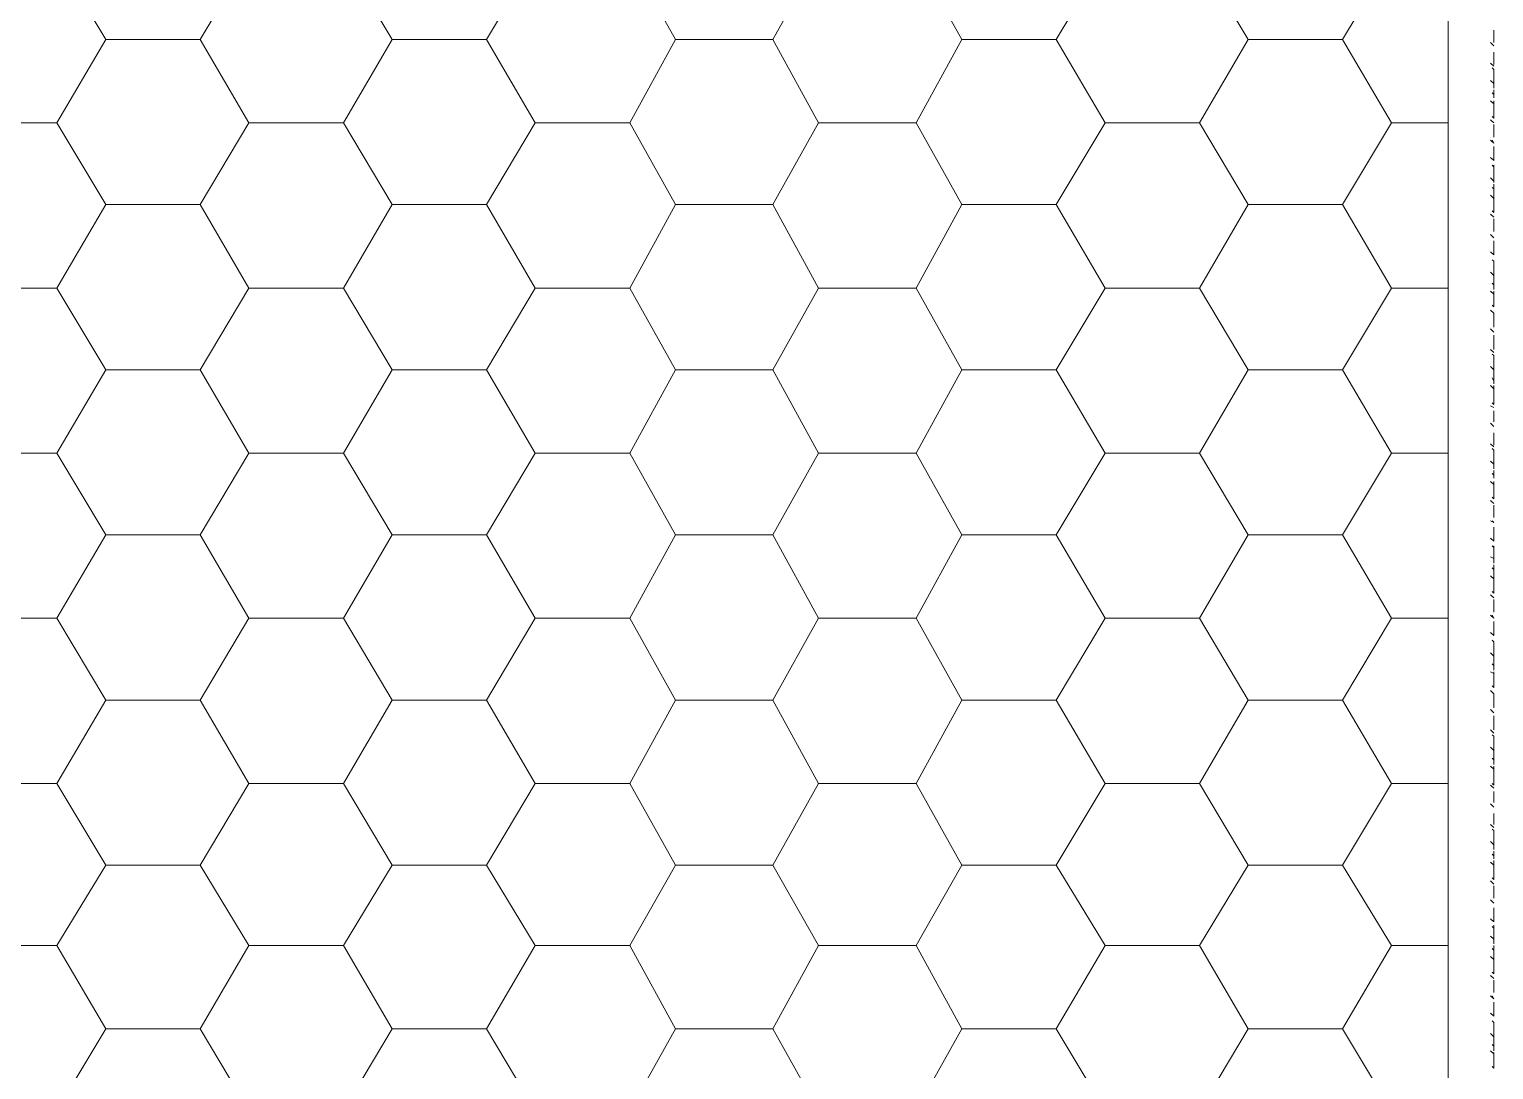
# Model space of a CAD drawing. Header units: millimetres. Extents: x 2928 to 3112, y 1220 to 1280.
# Drawn here: x 3056.784 to 3058.324, y 1270.477 to 1271.571 of the extents above; entities that cross this region are included whole.
import ezdxf

# ---------------------------------------------------------------- set-up
doc = ezdxf.new("R2010")
doc.units = ezdxf.units.MM

msp = doc.modelspace()

# ---------------------------------------------------------------- linework, layer by layer
at = {"color": 7, "linetype": 'Continuous', "lineweight": 5, "true_color": 0x000007}
for points in [[(3058.27562, 1268.15632), (3052.47342, 1268.15632), (3058.27562, 1268.15632), (3058.27562, 1274.95752), (3052.47342, 1274.95752), (3052.47342, 1268.15632)], [(3058.27562, 1268.15632), (3058.27562, 1274.95752), (3058.27562, 1274.95752)]]:
    msp.add_lwpolyline(points, dxfattribs=at)
at = {"color": 9, "linetype": 'Continuous', "lineweight": 13, "true_color": 0xbababa}
for points in [[(3056.86476, 1271.56023), (3056.81349, 1271.64624), (3056.81349, 1271.64624)], [(3056.964, 1271.56023), (3057.01528, 1271.64624), (3057.01528, 1271.64624)], [(3057.16579, 1271.56023), (3057.11452, 1271.64624), (3057.11452, 1271.64624)], [(3057.26503, 1271.56023), (3057.3163, 1271.64624), (3057.3163, 1271.64624)], [(3057.46351, 1271.56023), (3057.41554, 1271.64624), (3057.41554, 1271.64624)], [(3057.56606, 1271.56023), (3057.61402, 1271.64624), (3057.61402, 1271.64624)], [(3057.76453, 1271.56023), (3057.71657, 1271.64624), (3057.71657, 1271.64624)], [(3057.86377, 1271.56023), (3057.91505, 1271.64624), (3057.91505, 1271.64624)], [(3058.06556, 1271.56023), (3058.01429, 1271.64624), (3058.01429, 1271.64624)], [(3058.1648, 1271.56023), (3058.21607, 1271.64624), (3058.21607, 1271.64624)], [(3056.81349, 1271.47257), (3056.86476, 1271.56023), (3056.86476, 1271.56023)], [(3056.86476, 1271.56023), (3056.964, 1271.56023), (3056.964, 1271.56023)], [(3057.01528, 1271.47257), (3056.964, 1271.56023), (3056.964, 1271.56023)], [(3057.11452, 1271.47257), (3057.16579, 1271.56023), (3057.16579, 1271.56023)], [(3057.16579, 1271.56023), (3057.26503, 1271.56023), (3057.26503, 1271.56023)], [(3057.3163, 1271.47257), (3057.26503, 1271.56023), (3057.26503, 1271.56023)], [(3057.41554, 1271.47257), (3057.46351, 1271.56023), (3057.46351, 1271.56023)], [(3057.46351, 1271.56023), (3057.56606, 1271.56023), (3057.56606, 1271.56023)], [(3057.61402, 1271.47257), (3057.56606, 1271.56023), (3057.56606, 1271.56023)], [(3057.71657, 1271.47257), (3057.76453, 1271.56023), (3057.76453, 1271.56023)], [(3057.76453, 1271.56023), (3057.86377, 1271.56023), (3057.86377, 1271.56023)], [(3057.91505, 1271.47257), (3057.86377, 1271.56023), (3057.86377, 1271.56023)], [(3058.01429, 1271.47257), (3058.06556, 1271.56023), (3058.06556, 1271.56023)], [(3058.06556, 1271.56023), (3058.1648, 1271.56023), (3058.1648, 1271.56023)], [(3058.21607, 1271.47257), (3058.1648, 1271.56023), (3058.1648, 1271.56023)], [(3056.71425, 1271.47257), (3056.81349, 1271.47257), (3056.81349, 1271.47257)], [(3056.86476, 1271.38656), (3056.81349, 1271.47257), (3056.81349, 1271.47257)], [(3056.964, 1271.38656), (3057.01528, 1271.47257), (3057.01528, 1271.47257)], [(3057.01528, 1271.47257), (3057.11452, 1271.47257), (3057.11452, 1271.47257)], [(3057.16579, 1271.38656), (3057.11452, 1271.47257), (3057.11452, 1271.47257)], [(3057.26503, 1271.38656), (3057.3163, 1271.47257), (3057.3163, 1271.47257)], [(3057.3163, 1271.47257), (3057.41554, 1271.47257), (3057.41554, 1271.47257)], [(3057.46351, 1271.38656), (3057.41554, 1271.47257), (3057.41554, 1271.47257)], [(3057.56606, 1271.38656), (3057.61402, 1271.47257), (3057.61402, 1271.47257)], [(3057.61402, 1271.47257), (3057.71657, 1271.47257), (3057.71657, 1271.47257)], [(3057.76453, 1271.38656), (3057.71657, 1271.47257), (3057.71657, 1271.47257)], [(3057.86377, 1271.38656), (3057.91505, 1271.47257), (3057.91505, 1271.47257)], [(3057.91505, 1271.47257), (3058.01429, 1271.47257), (3058.01429, 1271.47257)], [(3058.06556, 1271.38656), (3058.01429, 1271.47257), (3058.01429, 1271.47257)], [(3058.1648, 1271.38656), (3058.21607, 1271.47257), (3058.21607, 1271.47257)], [(3058.21607, 1271.47257), (3058.27562, 1271.47257), (3058.27562, 1271.47257)], [(3056.81349, 1271.2989), (3056.86476, 1271.38656), (3056.86476, 1271.38656)], [(3056.86476, 1271.38656), (3056.964, 1271.38656), (3056.964, 1271.38656)], [(3057.01528, 1271.2989), (3056.964, 1271.38656), (3056.964, 1271.38656)], [(3057.11452, 1271.2989), (3057.16579, 1271.38656), (3057.16579, 1271.38656)], [(3057.16579, 1271.38656), (3057.26503, 1271.38656), (3057.26503, 1271.38656)], [(3057.3163, 1271.2989), (3057.26503, 1271.38656), (3057.26503, 1271.38656)], [(3057.41554, 1271.2989), (3057.46351, 1271.38656), (3057.46351, 1271.38656)], [(3057.46351, 1271.38656), (3057.56606, 1271.38656), (3057.56606, 1271.38656)], [(3057.61402, 1271.2989), (3057.56606, 1271.38656), (3057.56606, 1271.38656)], [(3057.71657, 1271.2989), (3057.76453, 1271.38656), (3057.76453, 1271.38656)], [(3057.76453, 1271.38656), (3057.86377, 1271.38656), (3057.86377, 1271.38656)], [(3057.91505, 1271.2989), (3057.86377, 1271.38656), (3057.86377, 1271.38656)], [(3058.01429, 1271.2989), (3058.06556, 1271.38656), (3058.06556, 1271.38656)], [(3058.06556, 1271.38656), (3058.1648, 1271.38656), (3058.1648, 1271.38656)], [(3058.21607, 1271.2989), (3058.1648, 1271.38656), (3058.1648, 1271.38656)], [(3056.71425, 1271.2989), (3056.81349, 1271.2989), (3056.81349, 1271.2989)], [(3056.86476, 1271.21289), (3056.81349, 1271.2989), (3056.81349, 1271.2989)], [(3056.964, 1271.21289), (3057.01528, 1271.2989), (3057.01528, 1271.2989)], [(3057.01528, 1271.2989), (3057.11452, 1271.2989), (3057.11452, 1271.2989)], [(3057.16579, 1271.21289), (3057.11452, 1271.2989), (3057.11452, 1271.2989)], [(3057.26503, 1271.21289), (3057.3163, 1271.2989), (3057.3163, 1271.2989)], [(3057.3163, 1271.2989), (3057.41554, 1271.2989), (3057.41554, 1271.2989)], [(3057.46351, 1271.21289), (3057.41554, 1271.2989), (3057.41554, 1271.2989)], [(3057.56606, 1271.21289), (3057.61402, 1271.2989), (3057.61402, 1271.2989)], [(3057.61402, 1271.2989), (3057.71657, 1271.2989), (3057.71657, 1271.2989)], [(3057.76453, 1271.21289), (3057.71657, 1271.2989), (3057.71657, 1271.2989)], [(3057.86377, 1271.21289), (3057.91505, 1271.2989), (3057.91505, 1271.2989)], [(3057.91505, 1271.2989), (3058.01429, 1271.2989), (3058.01429, 1271.2989)], [(3058.06556, 1271.21289), (3058.01429, 1271.2989), (3058.01429, 1271.2989)], [(3058.1648, 1271.21289), (3058.21607, 1271.2989), (3058.21607, 1271.2989)], [(3058.21607, 1271.2989), (3058.27562, 1271.2989), (3058.27562, 1271.2989)], [(3056.81349, 1271.12523), (3056.86476, 1271.21289), (3056.86476, 1271.21289)], [(3056.86476, 1271.21289), (3056.964, 1271.21289), (3056.964, 1271.21289)], [(3057.01528, 1271.12523), (3056.964, 1271.21289), (3056.964, 1271.21289)], [(3057.11452, 1271.12523), (3057.16579, 1271.21289), (3057.16579, 1271.21289)], [(3057.16579, 1271.21289), (3057.26503, 1271.21289), (3057.26503, 1271.21289)], [(3057.3163, 1271.12523), (3057.26503, 1271.21289), (3057.26503, 1271.21289)], [(3057.41554, 1271.12523), (3057.46351, 1271.21289), (3057.46351, 1271.21289)], [(3057.46351, 1271.21289), (3057.56606, 1271.21289), (3057.56606, 1271.21289)], [(3057.61402, 1271.12523), (3057.56606, 1271.21289), (3057.56606, 1271.21289)], [(3057.71657, 1271.12523), (3057.76453, 1271.21289), (3057.76453, 1271.21289)], [(3057.76453, 1271.21289), (3057.86377, 1271.21289), (3057.86377, 1271.21289)], [(3057.91505, 1271.12523), (3057.86377, 1271.21289), (3057.86377, 1271.21289)], [(3058.01429, 1271.12523), (3058.06556, 1271.21289), (3058.06556, 1271.21289)], [(3058.06556, 1271.21289), (3058.1648, 1271.21289), (3058.1648, 1271.21289)], [(3058.21607, 1271.12523), (3058.1648, 1271.21289), (3058.1648, 1271.21289)], [(3056.71425, 1271.12523), (3056.81349, 1271.12523), (3056.81349, 1271.12523)], [(3056.86476, 1271.03922), (3056.81349, 1271.12523), (3056.81349, 1271.12523)], [(3056.964, 1271.03922), (3057.01528, 1271.12523), (3057.01528, 1271.12523)], [(3057.01528, 1271.12523), (3057.11452, 1271.12523), (3057.11452, 1271.12523)], [(3057.16579, 1271.03922), (3057.11452, 1271.12523), (3057.11452, 1271.12523)], [(3057.26503, 1271.03922), (3057.3163, 1271.12523), (3057.3163, 1271.12523)], [(3057.3163, 1271.12523), (3057.41554, 1271.12523), (3057.41554, 1271.12523)], [(3057.46351, 1271.03922), (3057.41554, 1271.12523), (3057.41554, 1271.12523)], [(3057.56606, 1271.03922), (3057.61402, 1271.12523), (3057.61402, 1271.12523)], [(3057.61402, 1271.12523), (3057.71657, 1271.12523), (3057.71657, 1271.12523)], [(3057.76453, 1271.03922), (3057.71657, 1271.12523), (3057.71657, 1271.12523)], [(3057.86377, 1271.03922), (3057.91505, 1271.12523), (3057.91505, 1271.12523)], [(3057.91505, 1271.12523), (3058.01429, 1271.12523), (3058.01429, 1271.12523)], [(3058.06556, 1271.03922), (3058.01429, 1271.12523), (3058.01429, 1271.12523)], [(3058.1648, 1271.03922), (3058.21607, 1271.12523), (3058.21607, 1271.12523)], [(3058.21607, 1271.12523), (3058.27562, 1271.12523), (3058.27562, 1271.12523)], [(3056.81349, 1270.95156), (3056.86476, 1271.03922), (3056.86476, 1271.03922)], [(3056.86476, 1271.03922), (3056.964, 1271.03922), (3056.964, 1271.03922)], [(3057.01528, 1270.95156), (3056.964, 1271.03922), (3056.964, 1271.03922)], [(3057.11452, 1270.95156), (3057.16579, 1271.03922), (3057.16579, 1271.03922)], [(3057.16579, 1271.03922), (3057.26503, 1271.03922), (3057.26503, 1271.03922)], [(3057.3163, 1270.95156), (3057.26503, 1271.03922), (3057.26503, 1271.03922)], [(3057.41554, 1270.95156), (3057.46351, 1271.03922), (3057.46351, 1271.03922)], [(3057.46351, 1271.03922), (3057.56606, 1271.03922), (3057.56606, 1271.03922)], [(3057.61402, 1270.95156), (3057.56606, 1271.03922), (3057.56606, 1271.03922)], [(3057.71657, 1270.95156), (3057.76453, 1271.03922), (3057.76453, 1271.03922)], [(3057.76453, 1271.03922), (3057.86377, 1271.03922), (3057.86377, 1271.03922)], [(3057.91505, 1270.95156), (3057.86377, 1271.03922), (3057.86377, 1271.03922)], [(3058.01429, 1270.95156), (3058.06556, 1271.03922), (3058.06556, 1271.03922)], [(3058.06556, 1271.03922), (3058.1648, 1271.03922), (3058.1648, 1271.03922)], [(3058.21607, 1270.95156), (3058.1648, 1271.03922), (3058.1648, 1271.03922)], [(3056.71425, 1270.95156), (3056.81349, 1270.95156), (3056.81349, 1270.95156)], [(3056.86476, 1270.86556), (3056.81349, 1270.95156), (3056.81349, 1270.95156)], [(3056.964, 1270.86556), (3057.01528, 1270.95156), (3057.01528, 1270.95156)], [(3057.01528, 1270.95156), (3057.11452, 1270.95156), (3057.11452, 1270.95156)], [(3057.16579, 1270.86556), (3057.11452, 1270.95156), (3057.11452, 1270.95156)], [(3057.26503, 1270.86556), (3057.3163, 1270.95156), (3057.3163, 1270.95156)], [(3057.3163, 1270.95156), (3057.41554, 1270.95156), (3057.41554, 1270.95156)], [(3057.46351, 1270.86556), (3057.41554, 1270.95156), (3057.41554, 1270.95156)], [(3057.56606, 1270.86556), (3057.61402, 1270.95156), (3057.61402, 1270.95156)], [(3057.61402, 1270.95156), (3057.71657, 1270.95156), (3057.71657, 1270.95156)], [(3057.76453, 1270.86556), (3057.71657, 1270.95156), (3057.71657, 1270.95156)], [(3057.86377, 1270.86556), (3057.91505, 1270.95156), (3057.91505, 1270.95156)], [(3057.91505, 1270.95156), (3058.01429, 1270.95156), (3058.01429, 1270.95156)], [(3058.06556, 1270.86556), (3058.01429, 1270.95156), (3058.01429, 1270.95156)], [(3058.1648, 1270.86556), (3058.21607, 1270.95156), (3058.21607, 1270.95156)], [(3058.21607, 1270.95156), (3058.27562, 1270.95156), (3058.27562, 1270.95156)], [(3056.81349, 1270.77789), (3056.86476, 1270.86556), (3056.86476, 1270.86556)], [(3056.86476, 1270.86556), (3056.964, 1270.86556), (3056.964, 1270.86556)], [(3057.01528, 1270.77789), (3056.964, 1270.86556), (3056.964, 1270.86556)], [(3057.11452, 1270.77789), (3057.16579, 1270.86556), (3057.16579, 1270.86556)], [(3057.16579, 1270.86556), (3057.26503, 1270.86556), (3057.26503, 1270.86556)], [(3057.3163, 1270.77789), (3057.26503, 1270.86556), (3057.26503, 1270.86556)], [(3057.41554, 1270.77789), (3057.46351, 1270.86556), (3057.46351, 1270.86556)], [(3057.46351, 1270.86556), (3057.56606, 1270.86556), (3057.56606, 1270.86556)], [(3057.61402, 1270.77789), (3057.56606, 1270.86556), (3057.56606, 1270.86556)], [(3057.71657, 1270.77789), (3057.76453, 1270.86556), (3057.76453, 1270.86556)], [(3057.76453, 1270.86556), (3057.86377, 1270.86556), (3057.86377, 1270.86556)], [(3057.91505, 1270.77789), (3057.86377, 1270.86556), (3057.86377, 1270.86556)], [(3058.01429, 1270.77789), (3058.06556, 1270.86556), (3058.06556, 1270.86556)], [(3058.06556, 1270.86556), (3058.1648, 1270.86556), (3058.1648, 1270.86556)], [(3058.21607, 1270.77789), (3058.1648, 1270.86556), (3058.1648, 1270.86556)], [(3056.71425, 1270.77789), (3056.81349, 1270.77789), (3056.81349, 1270.77789)], [(3056.86476, 1270.69189), (3056.81349, 1270.77789), (3056.81349, 1270.77789)], [(3056.964, 1270.69189), (3057.01528, 1270.77789), (3057.01528, 1270.77789)], [(3057.01528, 1270.77789), (3057.11452, 1270.77789), (3057.11452, 1270.77789)], [(3057.16579, 1270.69189), (3057.11452, 1270.77789), (3057.11452, 1270.77789)], [(3057.26503, 1270.69189), (3057.3163, 1270.77789), (3057.3163, 1270.77789)], [(3057.3163, 1270.77789), (3057.41554, 1270.77789), (3057.41554, 1270.77789)], [(3057.46351, 1270.69189), (3057.41554, 1270.77789), (3057.41554, 1270.77789)], [(3057.56606, 1270.69189), (3057.61402, 1270.77789), (3057.61402, 1270.77789)], [(3057.61402, 1270.77789), (3057.71657, 1270.77789), (3057.71657, 1270.77789)], [(3057.76453, 1270.69189), (3057.71657, 1270.77789), (3057.71657, 1270.77789)], [(3057.86377, 1270.69189), (3057.91505, 1270.77789), (3057.91505, 1270.77789)], [(3057.91505, 1270.77789), (3058.01429, 1270.77789), (3058.01429, 1270.77789)], [(3058.06556, 1270.69189), (3058.01429, 1270.77789), (3058.01429, 1270.77789)], [(3058.1648, 1270.69189), (3058.21607, 1270.77789), (3058.21607, 1270.77789)], [(3058.21607, 1270.77789), (3058.27562, 1270.77789), (3058.27562, 1270.77789)], [(3056.81349, 1270.60753), (3056.86476, 1270.69189), (3056.86476, 1270.69189)], [(3056.86476, 1270.69189), (3056.964, 1270.69189), (3056.964, 1270.69189)], [(3057.01528, 1270.60753), (3056.964, 1270.69189), (3056.964, 1270.69189)], [(3057.11452, 1270.60753), (3057.16579, 1270.69189), (3057.16579, 1270.69189)], [(3057.16579, 1270.69189), (3057.26503, 1270.69189), (3057.26503, 1270.69189)], [(3057.3163, 1270.60753), (3057.26503, 1270.69189), (3057.26503, 1270.69189)], [(3057.41554, 1270.60753), (3057.46351, 1270.69189), (3057.46351, 1270.69189)], [(3057.46351, 1270.69189), (3057.56606, 1270.69189), (3057.56606, 1270.69189)], [(3057.61402, 1270.60753), (3057.56606, 1270.69189), (3057.56606, 1270.69189)], [(3057.71657, 1270.60753), (3057.76453, 1270.69189), (3057.76453, 1270.69189)], [(3057.76453, 1270.69189), (3057.86377, 1270.69189), (3057.86377, 1270.69189)], [(3057.91505, 1270.60753), (3057.86377, 1270.69189), (3057.86377, 1270.69189)], [(3058.01429, 1270.60753), (3058.06556, 1270.69189), (3058.06556, 1270.69189)], [(3058.06556, 1270.69189), (3058.1648, 1270.69189), (3058.1648, 1270.69189)], [(3058.21607, 1270.60753), (3058.1648, 1270.69189), (3058.1648, 1270.69189)], [(3056.71425, 1270.60753), (3056.81349, 1270.60753), (3056.81349, 1270.60753)], [(3056.86476, 1270.51987), (3056.81349, 1270.60753), (3056.81349, 1270.60753)], [(3056.964, 1270.51987), (3057.01528, 1270.60753), (3057.01528, 1270.60753)], [(3057.01528, 1270.60753), (3057.11452, 1270.60753), (3057.11452, 1270.60753)], [(3057.16579, 1270.51987), (3057.11452, 1270.60753), (3057.11452, 1270.60753)], [(3057.26503, 1270.51987), (3057.3163, 1270.60753), (3057.3163, 1270.60753)], [(3057.3163, 1270.60753), (3057.41554, 1270.60753), (3057.41554, 1270.60753)], [(3057.46351, 1270.51987), (3057.41554, 1270.60753), (3057.41554, 1270.60753)], [(3057.56606, 1270.51987), (3057.61402, 1270.60753), (3057.61402, 1270.60753)], [(3057.61402, 1270.60753), (3057.71657, 1270.60753), (3057.71657, 1270.60753)], [(3057.76453, 1270.51987), (3057.71657, 1270.60753), (3057.71657, 1270.60753)], [(3057.86377, 1270.51987), (3057.91505, 1270.60753), (3057.91505, 1270.60753)], [(3057.91505, 1270.60753), (3058.01429, 1270.60753), (3058.01429, 1270.60753)], [(3058.06556, 1270.51987), (3058.01429, 1270.60753), (3058.01429, 1270.60753)], [(3058.1648, 1270.51987), (3058.21607, 1270.60753), (3058.21607, 1270.60753)], [(3058.21607, 1270.60753), (3058.27562, 1270.60753), (3058.27562, 1270.60753)], [(3056.81349, 1270.43387), (3056.86476, 1270.51987), (3056.86476, 1270.51987)], [(3056.86476, 1270.51987), (3056.964, 1270.51987), (3056.964, 1270.51987)], [(3057.01528, 1270.43387), (3056.964, 1270.51987), (3056.964, 1270.51987)], [(3057.11452, 1270.43387), (3057.16579, 1270.51987), (3057.16579, 1270.51987)], [(3057.16579, 1270.51987), (3057.26503, 1270.51987), (3057.26503, 1270.51987)], [(3057.3163, 1270.43387), (3057.26503, 1270.51987), (3057.26503, 1270.51987)], [(3057.41554, 1270.43387), (3057.46351, 1270.51987), (3057.46351, 1270.51987)], [(3057.46351, 1270.51987), (3057.56606, 1270.51987), (3057.56606, 1270.51987)], [(3057.61402, 1270.43387), (3057.56606, 1270.51987), (3057.56606, 1270.51987)], [(3057.71657, 1270.43387), (3057.76453, 1270.51987), (3057.76453, 1270.51987)], [(3057.76453, 1270.51987), (3057.86377, 1270.51987), (3057.86377, 1270.51987)], [(3057.91505, 1270.43387), (3057.86377, 1270.51987), (3057.86377, 1270.51987)], [(3058.01429, 1270.43387), (3058.06556, 1270.51987), (3058.06556, 1270.51987)], [(3058.06556, 1270.51987), (3058.1648, 1270.51987), (3058.1648, 1270.51987)], [(3058.21607, 1270.43387), (3058.1648, 1270.51987), (3058.1648, 1270.51987)]]:
    msp.add_lwpolyline(points, dxfattribs=at)
at = {"color": 252, "linetype": 'Continuous', "lineweight": 13, "true_color": 0x989898}
for points in [[(3058.32358, 1271.55692), (3058.32358, 1271.57016), (3058.32358, 1271.57016)], [(3058.32358, 1271.55362), (3058.32193, 1271.55527), (3058.32193, 1271.55527)], [(3058.32358, 1271.53377), (3058.32358, 1271.547), (3058.32358, 1271.547)], [(3058.32358, 1271.52881), (3058.32193, 1271.53046), (3058.32193, 1271.53046)], [(3058.32358, 1271.50896), (3058.32358, 1271.52219), (3058.32358, 1271.52219)], [(3058.32358, 1271.50234), (3058.32193, 1271.504), (3058.32193, 1271.504)], [(3058.32358, 1271.48415), (3058.32358, 1271.49573), (3058.32358, 1271.49573)], [(3058.32358, 1271.47753), (3058.32193, 1271.47919), (3058.32193, 1271.47919)], [(3058.32358, 1271.45768), (3058.32358, 1271.47092), (3058.32358, 1271.47092)], [(3058.32358, 1271.45107), (3058.32193, 1271.45438), (3058.32193, 1271.45438)], [(3058.32358, 1271.43287), (3058.32358, 1271.44611), (3058.32358, 1271.44611)], [(3058.32358, 1271.42626), (3058.32193, 1271.42791), (3058.32193, 1271.42791)], [(3058.32358, 1271.40972), (3058.32358, 1271.41964), (3058.32358, 1271.41964)], [(3058.32358, 1271.4031), (3058.32193, 1271.40476), (3058.32193, 1271.40476)], [(3058.32358, 1271.38491), (3058.32358, 1271.39649), (3058.32358, 1271.39649)], [(3058.32358, 1271.37829), (3058.32193, 1271.37995), (3058.32193, 1271.37995)], [(3058.32358, 1271.35844), (3058.32358, 1271.37168), (3058.32358, 1271.37168)], [(3058.32358, 1271.35183), (3058.32193, 1271.35348), (3058.32193, 1271.35348)], [(3058.32358, 1271.33363), (3058.32358, 1271.34521), (3058.32358, 1271.34521)], [(3058.32358, 1271.32702), (3058.32193, 1271.32867), (3058.32193, 1271.32867)], [(3058.32358, 1271.30717), (3058.32358, 1271.3204), (3058.32358, 1271.3204)], [(3058.32358, 1271.30221), (3058.32193, 1271.30386), (3058.32193, 1271.30386)], [(3058.32358, 1271.28402), (3058.32358, 1271.29559), (3058.32358, 1271.29559)], [(3058.32358, 1271.27905), (3058.32193, 1271.28071), (3058.32193, 1271.28071)], [(3058.32358, 1271.25921), (3058.32358, 1271.27244), (3058.32358, 1271.27244)], [(3058.32358, 1271.25259), (3058.32193, 1271.25424), (3058.32193, 1271.25424)], [(3058.32358, 1271.2344), (3058.32358, 1271.24597), (3058.32358, 1271.24597)], [(3058.32358, 1271.22778), (3058.32193, 1271.22943), (3058.32193, 1271.22943)], [(3058.32358, 1271.20793), (3058.32358, 1271.22116), (3058.32358, 1271.22116)], [(3058.32358, 1271.20132), (3058.32193, 1271.20462), (3058.32193, 1271.20462)], [(3058.32358, 1271.18312), (3058.32358, 1271.19635), (3058.32358, 1271.19635)], [(3058.32358, 1271.17651), (3058.32193, 1271.17816), (3058.32193, 1271.17816)], [(3058.32358, 1271.15831), (3058.32358, 1271.16989), (3058.32358, 1271.16989)], [(3058.32358, 1271.15335), (3058.32193, 1271.155), (3058.32193, 1271.155)], [(3058.32358, 1271.1335), (3058.32358, 1271.14673), (3058.32358, 1271.14673)], [(3058.32358, 1271.12854), (3058.32193, 1271.13019), (3058.32193, 1271.13019)], [(3058.32358, 1271.10869), (3058.32358, 1271.12192), (3058.32358, 1271.12192)], [(3058.32358, 1271.10208), (3058.32193, 1271.10373), (3058.32193, 1271.10373)], [(3058.32358, 1271.08388), (3058.32358, 1271.09546), (3058.32358, 1271.09546)], [(3058.32358, 1271.07727), (3058.32193, 1271.07892), (3058.32193, 1271.07892)], [(3058.32358, 1271.05742), (3058.32358, 1271.07065), (3058.32358, 1271.07065)], [(3058.32358, 1271.05246), (3058.32193, 1271.05411), (3058.32193, 1271.05411)], [(3058.32358, 1271.03261), (3058.32358, 1271.04584), (3058.32358, 1271.04584)], [(3058.32358, 1271.02599), (3058.32193, 1271.02765), (3058.32193, 1271.02765)], [(3058.32358, 1271.00945), (3058.32358, 1271.02268), (3058.32358, 1271.02268)], [(3058.32358, 1271.00284), (3058.32193, 1271.00449), (3058.32193, 1271.00449)], [(3058.32358, 1270.98464), (3058.32358, 1270.99622), (3058.32358, 1270.99622)], [(3058.32358, 1270.97803), (3058.32193, 1270.97968), (3058.32193, 1270.97968)], [(3058.32358, 1270.95818), (3058.32358, 1270.97141), (3058.32358, 1270.97141)], [(3058.32358, 1270.95156), (3058.32193, 1270.95487), (3058.32193, 1270.95487)], [(3058.32358, 1270.93337), (3058.32358, 1270.9466), (3058.32358, 1270.9466)], [(3058.32358, 1270.92675), (3058.32193, 1270.92841), (3058.32193, 1270.92841)], [(3058.32358, 1270.90856), (3058.32358, 1270.92014), (3058.32358, 1270.92014)], [(3058.32358, 1270.90194), (3058.32193, 1270.9036), (3058.32193, 1270.9036)], [(3058.32358, 1270.88375), (3058.32358, 1270.89533), (3058.32358, 1270.89533)], [(3058.32358, 1270.87879), (3058.32193, 1270.88044), (3058.32193, 1270.88044)], [(3058.32358, 1270.85894), (3058.32358, 1270.87217), (3058.32358, 1270.87217)], [(3058.32358, 1270.85232), (3058.32193, 1270.85398), (3058.32193, 1270.85398)], [(3058.32358, 1270.83413), (3058.32358, 1270.84571), (3058.32358, 1270.84571)], [(3058.32358, 1270.82751), (3058.32193, 1270.82917), (3058.32193, 1270.82917)], [(3058.32358, 1270.80767), (3058.32358, 1270.8209), (3058.32358, 1270.8209)], [(3058.32358, 1270.8027), (3058.32193, 1270.80436), (3058.32193, 1270.80436)], [(3058.32358, 1270.78286), (3058.32358, 1270.79609), (3058.32358, 1270.79609)], [(3058.32358, 1270.77624), (3058.32193, 1270.77789), (3058.32193, 1270.77789)], [(3058.32358, 1270.75805), (3058.32358, 1270.76962), (3058.32358, 1270.76962)], [(3058.32358, 1270.75308), (3058.32193, 1270.75474), (3058.32193, 1270.75474)], [(3058.32358, 1270.73489), (3058.32358, 1270.74647), (3058.32358, 1270.74647)], [(3058.32358, 1270.72828), (3058.32193, 1270.72993), (3058.32193, 1270.72993)], [(3058.32358, 1270.70843), (3058.32358, 1270.72166), (3058.32358, 1270.72166)], [(3058.32358, 1270.70181), (3058.32193, 1270.70347), (3058.32193, 1270.70347)], [(3058.32358, 1270.68362), (3058.32358, 1270.69685), (3058.32358, 1270.69685)], [(3058.32358, 1270.677), (3058.32193, 1270.67866), (3058.32193, 1270.67866)], [(3058.32358, 1270.65715), (3058.32358, 1270.67039), (3058.32358, 1270.67039)], [(3058.32358, 1270.65219), (3058.32193, 1270.65385), (3058.32193, 1270.65385)], [(3058.32358, 1270.63234), (3058.32358, 1270.64558), (3058.32358, 1270.64558)], [(3058.32358, 1270.62573), (3058.32193, 1270.62738), (3058.32193, 1270.62738)], [(3058.32358, 1270.60919), (3058.32358, 1270.62242), (3058.32358, 1270.62242)], [(3058.32358, 1270.60257), (3058.32193, 1270.60423), (3058.32193, 1270.60423)], [(3058.32358, 1270.58438), (3058.32358, 1270.59596), (3058.32358, 1270.59596)], [(3058.32358, 1270.57776), (3058.32193, 1270.57942), (3058.32193, 1270.57942)], [(3058.32358, 1270.55791), (3058.32358, 1270.57115), (3058.32358, 1270.57115)], [(3058.32358, 1270.5513), (3058.32193, 1270.55461), (3058.32193, 1270.55461)], [(3058.32358, 1270.5331), (3058.32358, 1270.54634), (3058.32358, 1270.54634)], [(3058.32358, 1270.52649), (3058.32193, 1270.52814), (3058.32193, 1270.52814)], [(3058.32358, 1270.50829), (3058.32358, 1270.51987), (3058.32358, 1270.51987)], [(3058.32358, 1270.50168), (3058.32193, 1270.50333), (3058.32193, 1270.50333)], [(3058.32358, 1270.48514), (3058.32358, 1270.49506), (3058.32358, 1270.49506)], [(3058.32358, 1270.47852), (3058.32193, 1270.48018), (3058.32193, 1270.48018)]]:
    msp.add_lwpolyline(points, dxfattribs=at)
at = {"color": 7, "linetype": 'Continuous', "lineweight": 20, "true_color": 0x000007}
for points in [[(3058.32358, 1271.5685), (3058.32358, 1271.55692), (3058.32358, 1271.55692)], [(3058.32358, 1271.55362), (3058.32027, 1271.55692), (3058.32027, 1271.55692)], [(3058.32358, 1271.53211), (3058.32027, 1271.53542), (3058.32027, 1271.53542)], [(3058.32358, 1271.547), (3058.32358, 1271.53873), (3058.32358, 1271.53873)], [(3058.32358, 1271.52881), (3058.32358, 1271.51723), (3058.32358, 1271.51723)], [(3058.32358, 1271.51392), (3058.32027, 1271.51723), (3058.32027, 1271.51723)], [(3058.32358, 1271.5073), (3058.32358, 1271.49903), (3058.32358, 1271.49903)], [(3058.32358, 1271.49242), (3058.32027, 1271.49573), (3058.32027, 1271.49573)], [(3058.32358, 1271.47257), (3058.32027, 1271.47588), (3058.32027, 1271.47588)], [(3058.32358, 1271.48746), (3058.32358, 1271.47753), (3058.32358, 1271.47753)], [(3058.32358, 1271.46595), (3058.32358, 1271.45768), (3058.32358, 1271.45768)], [(3058.32358, 1271.45107), (3058.32027, 1271.45438), (3058.32027, 1271.45438)], [(3058.32358, 1271.44776), (3058.32358, 1271.43784), (3058.32358, 1271.43784)], [(3058.32358, 1271.43287), (3058.32027, 1271.43618), (3058.32027, 1271.43618)], [(3058.32358, 1271.42791), (3058.32358, 1271.41799), (3058.32358, 1271.41799)], [(3058.32358, 1271.41137), (3058.32027, 1271.41468), (3058.32027, 1271.41468)], [(3058.32358, 1271.39318), (3058.32027, 1271.39649), (3058.32027, 1271.39649)], [(3058.32358, 1271.40806), (3058.32358, 1271.39649), (3058.32358, 1271.39649)], [(3058.32358, 1271.38822), (3058.32358, 1271.37829), (3058.32358, 1271.37829)], [(3058.32358, 1271.37333), (3058.32027, 1271.37664), (3058.32027, 1271.37664)], [(3058.32358, 1271.36671), (3058.32358, 1271.35844), (3058.32358, 1271.35844)], [(3058.32358, 1271.35183), (3058.32027, 1271.35514), (3058.32027, 1271.35514)], [(3058.32358, 1271.33363), (3058.32027, 1271.33694), (3058.32027, 1271.33694)], [(3058.32358, 1271.34852), (3058.32358, 1271.33694), (3058.32358, 1271.33694)], [(3058.32358, 1271.32702), (3058.32358, 1271.31875), (3058.32358, 1271.31875)], [(3058.32358, 1271.31213), (3058.32027, 1271.31544), (3058.32027, 1271.31544)], [(3058.32358, 1271.30717), (3058.32358, 1271.29725), (3058.32358, 1271.29725)], [(3058.32358, 1271.29229), (3058.32027, 1271.29559), (3058.32027, 1271.29559)], [(3058.32358, 1271.27244), (3058.32027, 1271.27575), (3058.32027, 1271.27575)], [(3058.32358, 1271.28732), (3058.32358, 1271.27905), (3058.32358, 1271.27905)], [(3058.32358, 1271.26748), (3058.32358, 1271.25755), (3058.32358, 1271.25755)], [(3058.32358, 1271.25259), (3058.32027, 1271.2559), (3058.32027, 1271.2559)], [(3058.32358, 1271.24928), (3058.32358, 1271.2377), (3058.32358, 1271.2377)], [(3058.32358, 1271.23109), (3058.32027, 1271.2344), (3058.32027, 1271.2344)], [(3058.32358, 1271.22778), (3058.32358, 1271.2162), (3058.32358, 1271.2162)], [(3058.32358, 1271.21289), (3058.32027, 1271.2162), (3058.32027, 1271.2162)], [(3058.32358, 1271.19305), (3058.32027, 1271.19635), (3058.32027, 1271.19635)], [(3058.32358, 1271.20793), (3058.32358, 1271.19801), (3058.32358, 1271.19801)], [(3058.32358, 1271.18643), (3058.32358, 1271.17651), (3058.32358, 1271.17651)], [(3058.32358, 1271.1732), (3058.32027, 1271.17485), (3058.32027, 1271.17485)], [(3058.32358, 1271.16824), (3058.32358, 1271.15831), (3058.32358, 1271.15831)], [(3058.32358, 1271.15335), (3058.32027, 1271.15666), (3058.32027, 1271.15666)], [(3058.32358, 1271.13185), (3058.32027, 1271.13516), (3058.32027, 1271.13516)], [(3058.32358, 1271.14673), (3058.32358, 1271.13846), (3058.32358, 1271.13846)], [(3058.32358, 1271.12854), (3058.32358, 1271.11696), (3058.32358, 1271.11696)], [(3058.32358, 1271.11365), (3058.32027, 1271.11696), (3058.32027, 1271.11696)], [(3058.32358, 1271.10704), (3058.32358, 1271.09877), (3058.32358, 1271.09877)], [(3058.32358, 1271.09215), (3058.32027, 1271.09546), (3058.32027, 1271.09546)], [(3058.32358, 1271.0723), (3058.32027, 1271.07561), (3058.32027, 1271.07561)], [(3058.32358, 1271.08719), (3058.32358, 1271.07727), (3058.32358, 1271.07727)], [(3058.32358, 1271.06734), (3058.32358, 1271.05742), (3058.32358, 1271.05742)], [(3058.32358, 1271.05246), (3058.32027, 1271.05411), (3058.32027, 1271.05411)], [(3058.32358, 1271.04749), (3058.32358, 1271.03757), (3058.32358, 1271.03757)], [(3058.32358, 1271.03261), (3058.32027, 1271.03592), (3058.32027, 1271.03592)], [(3058.32358, 1271.02765), (3058.32358, 1271.01772), (3058.32358, 1271.01772)], [(3058.32358, 1271.01442), (3058.32027, 1271.01607), (3058.32027, 1271.01607)], [(3058.32358, 1270.99291), (3058.32027, 1270.99622), (3058.32027, 1270.99622)], [(3058.32358, 1271.0078), (3058.32358, 1270.99622), (3058.32358, 1270.99622)], [(3058.32358, 1270.98795), (3058.32358, 1270.97803), (3058.32358, 1270.97803)], [(3058.32358, 1270.97307), (3058.32027, 1270.97637), (3058.32027, 1270.97637)], [(3058.32358, 1270.96645), (3058.32358, 1270.95818), (3058.32358, 1270.95818)], [(3058.32358, 1270.95156), (3058.32027, 1270.95487), (3058.32027, 1270.95487)], [(3058.32358, 1270.93337), (3058.32027, 1270.93668), (3058.32027, 1270.93668)], [(3058.32358, 1270.94826), (3058.32358, 1270.93668), (3058.32358, 1270.93668)], [(3058.32358, 1270.92675), (3058.32358, 1270.91848), (3058.32358, 1270.91848)], [(3058.32358, 1270.91187), (3058.32027, 1270.91518), (3058.32027, 1270.91518)], [(3058.32358, 1270.90856), (3058.32358, 1270.89698), (3058.32358, 1270.89698)], [(3058.32358, 1270.89367), (3058.32027, 1270.89533), (3058.32027, 1270.89533)], [(3058.32358, 1270.87217), (3058.32027, 1270.87548), (3058.32027, 1270.87548)], [(3058.32358, 1270.88706), (3058.32358, 1270.87879), (3058.32358, 1270.87879)], [(3058.32358, 1270.86721), (3058.32358, 1270.85729), (3058.32358, 1270.85729)], [(3058.32358, 1270.85232), (3058.32027, 1270.85563), (3058.32027, 1270.85563)], [(3058.32358, 1270.84902), (3058.32358, 1270.83744), (3058.32358, 1270.83744)], [(3058.32358, 1270.83082), (3058.32027, 1270.83413), (3058.32027, 1270.83413)], [(3058.32358, 1270.82751), (3058.32358, 1270.81594), (3058.32358, 1270.81594)], [(3058.32358, 1270.81263), (3058.32027, 1270.81594), (3058.32027, 1270.81594)], [(3058.32358, 1270.79278), (3058.32027, 1270.79609), (3058.32027, 1270.79609)], [(3058.32358, 1270.80767), (3058.32358, 1270.79774), (3058.32358, 1270.79774)], [(3058.32358, 1270.78782), (3058.32358, 1270.77624), (3058.32358, 1270.77624)], [(3058.32358, 1270.77293), (3058.32027, 1270.77624), (3058.32027, 1270.77624)], [(3058.32358, 1270.76797), (3058.32358, 1270.75805), (3058.32358, 1270.75805)], [(3058.32358, 1270.75308), (3058.32027, 1270.75639), (3058.32027, 1270.75639)], [(3058.32358, 1270.73158), (3058.32027, 1270.73489), (3058.32027, 1270.73489)], [(3058.32358, 1270.74647), (3058.32358, 1270.7382), (3058.32358, 1270.7382)], [(3058.32358, 1270.72828), (3058.32358, 1270.7167), (3058.32358, 1270.7167)], [(3058.32358, 1270.71339), (3058.32027, 1270.7167), (3058.32027, 1270.7167)], [(3058.32358, 1270.70677), (3058.32358, 1270.6985), (3058.32358, 1270.6985)], [(3058.32358, 1270.69189), (3058.32027, 1270.6952), (3058.32027, 1270.6952)], [(3058.32358, 1270.67204), (3058.32027, 1270.67535), (3058.32027, 1270.67535)], [(3058.32358, 1270.68693), (3058.32358, 1270.677), (3058.32358, 1270.677)], [(3058.32358, 1270.66873), (3058.32358, 1270.65715), (3058.32358, 1270.65715)], [(3058.32358, 1270.65219), (3058.32027, 1270.6555), (3058.32027, 1270.6555)], [(3058.32358, 1270.64723), (3058.32358, 1270.63731), (3058.32358, 1270.63731)], [(3058.32358, 1270.63234), (3058.32027, 1270.63565), (3058.32027, 1270.63565)], [(3058.32358, 1270.62904), (3058.32358, 1270.61746), (3058.32358, 1270.61746)], [(3058.32358, 1270.61415), (3058.32027, 1270.61746), (3058.32027, 1270.61746)], [(3058.32358, 1270.59265), (3058.32027, 1270.59596), (3058.32027, 1270.59596)], [(3058.32358, 1270.60753), (3058.32358, 1270.59596), (3058.32358, 1270.59596)], [(3058.32358, 1270.58769), (3058.32358, 1270.57776), (3058.32358, 1270.57776)], [(3058.32358, 1270.5728), (3058.32027, 1270.57611), (3058.32027, 1270.57611)], [(3058.32358, 1270.56618), (3058.32358, 1270.55791), (3058.32358, 1270.55791)], [(3058.32358, 1270.5513), (3058.32027, 1270.55461), (3058.32027, 1270.55461)], [(3058.32358, 1270.5331), (3058.32027, 1270.53641), (3058.32027, 1270.53641)], [(3058.32358, 1270.54799), (3058.32358, 1270.53807), (3058.32358, 1270.53807)], [(3058.32358, 1270.52649), (3058.32358, 1270.51822), (3058.32358, 1270.51822)], [(3058.32358, 1270.5116), (3058.32027, 1270.51491), (3058.32027, 1270.51491)], [(3058.32358, 1270.50829), (3058.32358, 1270.49672), (3058.32358, 1270.49672)], [(3058.32358, 1270.49341), (3058.32027, 1270.49672), (3058.32027, 1270.49672)], [(3058.32358, 1270.48679), (3058.32358, 1270.47852), (3058.32358, 1270.47852)]]:
    msp.add_lwpolyline(points, dxfattribs=at)

doc.saveas('drawing.dxf')
